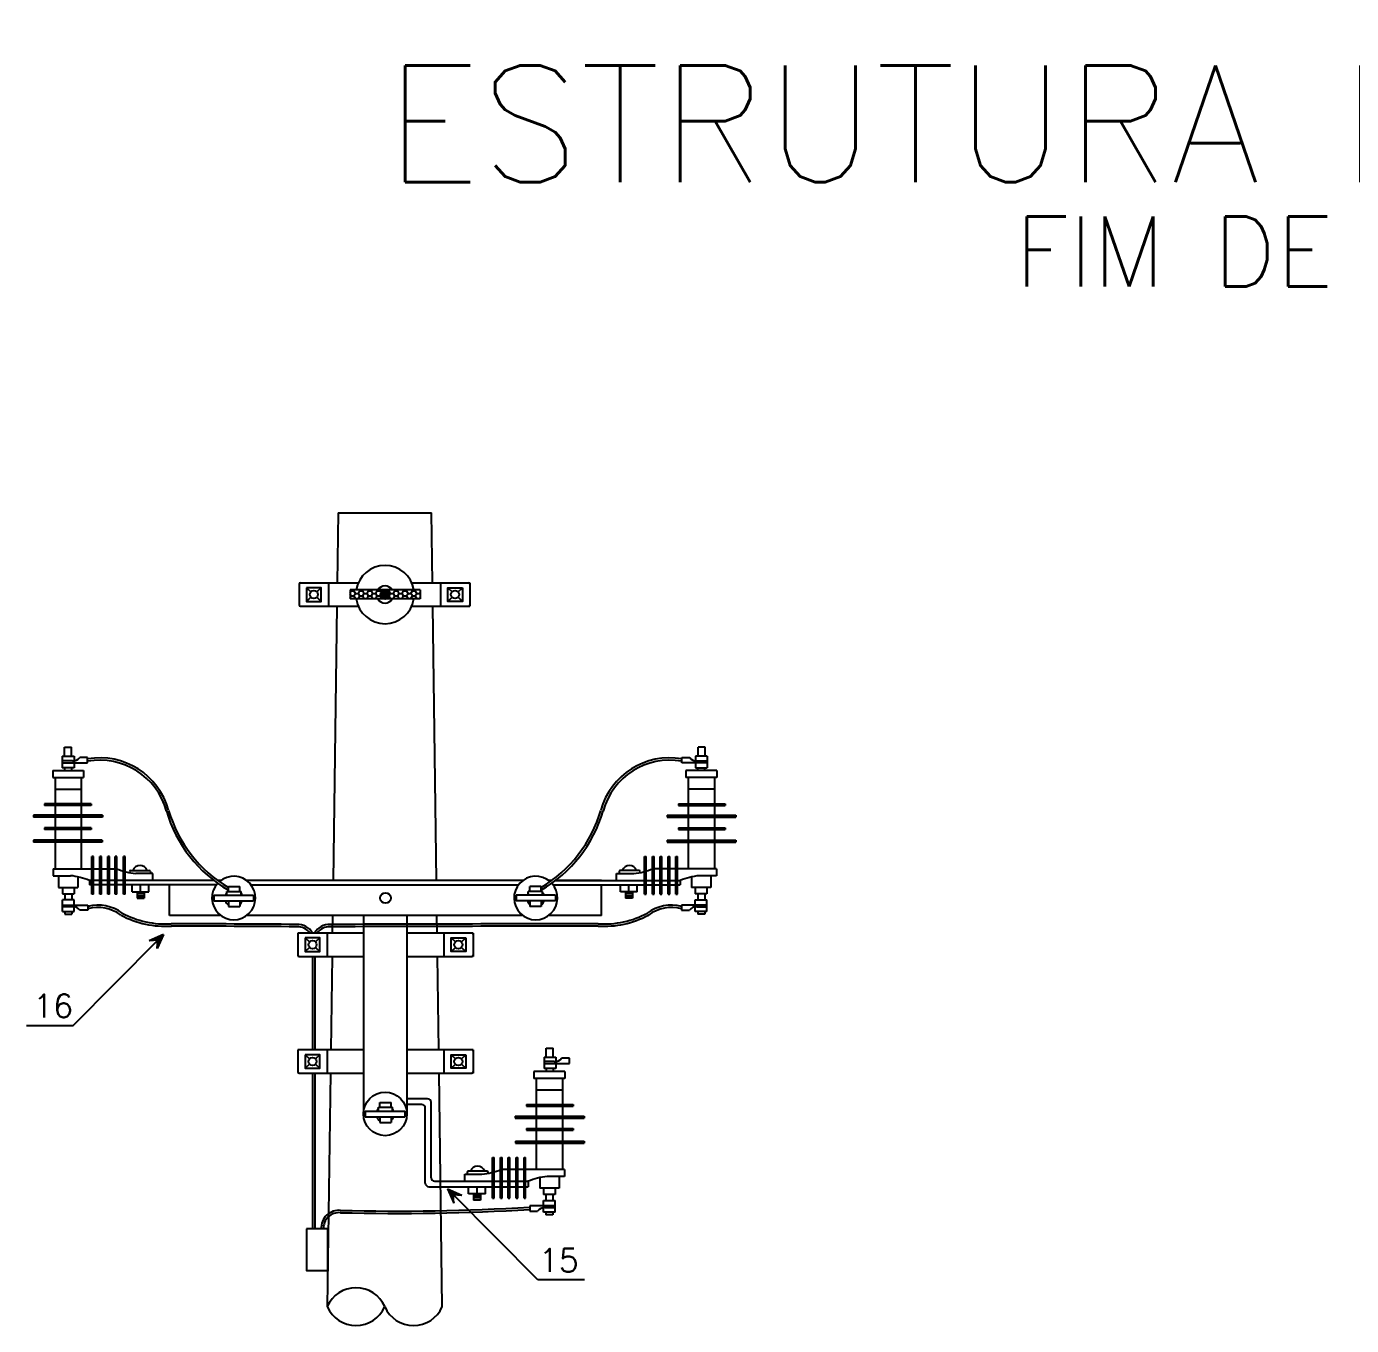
# Model space of a CAD drawing. Extents: x 9.58 to 15.68, y -1.51 to 4.23.
# Drawn here: x 9.58 to 12.417, y 1.447 to 4.229 of the extents above; entities that cross this region are included whole.
import ezdxf
from ezdxf.enums import TextEntityAlignment as Align

# ---------------------------------------------------------------- set-up
doc = ezdxf.new("R2010")
doc.units = 0
doc.header["$MEASUREMENT"] = 0
doc.layers.get('0').update_dxf_attribs({"linetype": 'CONTINUOUS'})
doc.layers.add('DETALHES', color=4, linetype='CONTINUOUS')
doc.styles.add('ROMANS', font='ROMANS.SHX')

# ---------------------------------------------------------------- blocks, each defined once
blk = doc.blocks.new('*X6')
at = {"color": 0}
for p, q in [((4.899, 6.137), (4.939, 6.177)), ((4.903, 6.122), (4.954, 6.173)), ((4.909, 6.112), (4.964, 6.166)), ((4.919, 6.104), (4.972, 6.157)), ((4.933, 6.099), (4.977, 6.143)), ((4.953, 6.102), (4.974, 6.123))]:
    blk.add_line(p, q, dxfattribs=at)
blk = doc.blocks.new('*X1')
at = {"color": 0}
for p, q in [((13.556, 6.108), (13.556, 6.168)), ((13.575, 6.108), (13.575, 6.168)), ((13.594, 6.108), (13.594, 6.168))]:
    blk.add_line(p, q, dxfattribs=at)
blk = doc.blocks.new('*X13')
at = {"color": 0}
for p, q in [((10.273, 3.0167), (10.275, 3.0203)), ((10.275, 3.0094), (10.273, 3.013)), ((10.273, 3.0059), (10.275, 3.0094)), ((10.275, 3.0203), (10.2739, 3.0221)), ((10.275, 3.0203), (10.2812, 3.0203)), ((10.275, 3.0094), (10.2812, 3.0094)), ((10.2812, 3.0203), (10.2823, 3.0221)), ((10.2844, 3.0149), (10.2812, 3.0203)), ((10.2812, 3.0094), (10.2844, 3.0149)), ((10.2844, 3.004), (10.2812, 3.0094)), ((10.2844, 3.0149), (10.2906, 3.0149)), ((10.2906, 3.0149), (10.2937, 3.0203)), ((10.2937, 3.0094), (10.2906, 3.0149)), ((10.2906, 3.004), (10.2937, 3.0094)), ((10.2937, 3.0203), (10.2927, 3.0221)), ((10.2937, 3.0203), (10.3, 3.0203)), ((10.2937, 3.0094), (10.3, 3.0094)), ((10.3, 3.0203), (10.3011, 3.0221)), ((10.3031, 3.0149), (10.3, 3.0203)), ((10.3, 3.0094), (10.3031, 3.0149)), ((10.3031, 3.004), (10.3, 3.0094)), ((10.3031, 3.0149), (10.3094, 3.0149)), ((10.3094, 3.0149), (10.3125, 3.0203)), ((10.3125, 3.0094), (10.3094, 3.0149)), ((10.3094, 3.004), (10.3125, 3.0094)), ((10.3125, 3.0203), (10.3114, 3.0221)), ((10.3125, 3.0203), (10.3187, 3.0203)), ((10.3125, 3.0094), (10.3187, 3.0094)), ((10.3187, 3.0203), (10.3198, 3.0221)), ((10.3219, 3.0149), (10.3187, 3.0203)), ((10.3187, 3.0094), (10.3219, 3.0149)), ((10.3219, 3.004), (10.3187, 3.0094)), ((10.3219, 3.0149), (10.3281, 3.0149)), ((10.3281, 3.0149), (10.3312, 3.0203)), ((10.3312, 3.0094), (10.3281, 3.0149)), ((10.3281, 3.004), (10.3312, 3.0094)), ((10.3312, 3.0203), (10.3302, 3.0221)), ((10.3312, 3.0203), (10.3375, 3.0203)), ((10.3312, 3.0094), (10.3375, 3.0094)), ((10.3375, 3.0203), (10.3386, 3.0221)), ((10.3393, 3.0172), (10.3375, 3.0203)), ((10.3375, 3.0094), (10.3382, 3.0107)), ((10.3406, 3.004), (10.3375, 3.0094)), ((10.3535, 3.0203), (10.3562, 3.0203)), ((10.3562, 3.0203), (10.3573, 3.0221)), ((10.3594, 3.0149), (10.3562, 3.0203)), ((10.3594, 3.004), (10.3567, 3.0087)), ((10.3574, 3.0115), (10.3594, 3.0149)), ((10.3594, 3.0149), (10.3656, 3.0149)), ((10.3656, 3.0149), (10.3687, 3.0203)), ((10.3687, 3.0094), (10.3656, 3.0149)), ((10.3656, 3.004), (10.3687, 3.0094)), ((10.3687, 3.0203), (10.3677, 3.0221)), ((10.3687, 3.0203), (10.375, 3.0203)), ((10.3687, 3.0094), (10.375, 3.0094)), ((10.375, 3.0203), (10.3761, 3.0221)), ((10.3781, 3.0149), (10.375, 3.0203)), ((10.375, 3.0094), (10.3781, 3.0149)), ((10.3781, 3.004), (10.375, 3.0094)), ((10.3781, 3.0149), (10.3844, 3.0149)), ((10.3844, 3.0149), (10.3875, 3.0203)), ((10.3875, 3.0094), (10.3844, 3.0149)), ((10.3844, 3.004), (10.3875, 3.0094)), ((10.3875, 3.0203), (10.3864, 3.0221)), ((10.3875, 3.0203), (10.3937, 3.0203)), ((10.3875, 3.0094), (10.3937, 3.0094)), ((10.3937, 3.0203), (10.3948, 3.0221)), ((10.3969, 3.0149), (10.3937, 3.0203)), ((10.3937, 3.0094), (10.3969, 3.0149)), ((10.3969, 3.004), (10.3937, 3.0094)), ((10.3969, 3.0149), (10.4031, 3.0149)), ((10.4031, 3.0149), (10.4062, 3.0203)), ((10.4062, 3.0094), (10.4031, 3.0149)), ((10.4031, 3.004), (10.4062, 3.0094)), ((10.4062, 3.0203), (10.4052, 3.0221)), ((10.4062, 3.0203), (10.4125, 3.0203)), ((10.4062, 3.0094), (10.4125, 3.0094)), ((10.4125, 3.0203), (10.4136, 3.0221)), ((10.4156, 3.0149), (10.4125, 3.0203)), ((10.4125, 3.0094), (10.4156, 3.0149)), ((10.4156, 3.004), (10.4125, 3.0094)), ((10.4156, 3.0149), (10.4219, 3.0149)), ((10.4219, 3.0149), (10.4233, 3.0173)), ((10.4233, 3.0124), (10.4219, 3.0149)), ((10.2837, 3.0028), (10.2844, 3.004)), ((10.2844, 3.004), (10.2906, 3.004)), ((10.2913, 3.0028), (10.2906, 3.004)), ((10.3024, 3.0028), (10.3031, 3.004)), ((10.3031, 3.004), (10.3094, 3.004)), ((10.3101, 3.0028), (10.3094, 3.004)), ((10.3212, 3.0028), (10.3219, 3.004)), ((10.3219, 3.004), (10.3281, 3.004)), ((10.3288, 3.0028), (10.3281, 3.004)), ((10.3399, 3.0028), (10.3406, 3.004)), ((10.3406, 3.004), (10.3429, 3.004)), ((10.3587, 3.0028), (10.3594, 3.004)), ((10.3594, 3.004), (10.3656, 3.004)), ((10.3663, 3.0028), (10.3656, 3.004)), ((10.3774, 3.0028), (10.3781, 3.004)), ((10.3781, 3.004), (10.3844, 3.004)), ((10.3851, 3.0028), (10.3844, 3.004)), ((10.3962, 3.0028), (10.3969, 3.004)), ((10.3969, 3.004), (10.4031, 3.004)), ((10.4038, 3.0028), (10.4031, 3.004)), ((10.4149, 3.0028), (10.4156, 3.004)), ((10.4156, 3.004), (10.4219, 3.004)), ((10.4219, 3.004), (10.4233, 3.0065)), ((10.4226, 3.0028), (10.4219, 3.004))]:
    blk.add_line(p, q, dxfattribs=at)

msp = doc.modelspace()

# ---------------------------------------------------------------- linework, layer by layer
at = {"layer": 'DETALHES', "color": 2}
for p, q in [((10.24707, 3.18743), (10.24502, 3.03743)), ((10.24707, 3.18743), (10.44707, 3.18743)), ((10.44912, 3.03743), (10.44707, 3.18743)), ((10.17953, 3.02693), (10.18887, 3.01828)), ((10.21102, 3.02693), (10.20176, 3.01832)), ((10.48199, 3.02693), (10.49125, 3.01832)), ((10.50409, 3.01832), (10.51335, 3.02693)), ((10.189, 3.00646), (10.17966, 2.99777)), ((10.20166, 3.00644), (10.21102, 2.99777)), ((10.24434, 2.98743), (10.23633, 2.39993)), ((10.45781, 2.39993), (10.4498, 2.98743)), ((10.48199, 2.99777), (10.49134, 3.00646)), ((10.50401, 3.00646), (10.51335, 2.99777)), ((9.71828, 2.56434), (9.61828, 2.56434)), ((9.61828, 2.56434), (9.61828, 2.5608)), ((9.71828, 2.5608), (9.61828, 2.5608)), ((9.71828, 2.56434), (9.71828, 2.5608)), ((10.97586, 2.56434), (11.07586, 2.56434)), ((10.97586, 2.56434), (10.97586, 2.5608)), ((10.97586, 2.5608), (11.07586, 2.5608)), ((11.07586, 2.56434), (11.07586, 2.5608)), ((9.74254, 2.53958), (9.59512, 2.53958)), ((9.59512, 2.53958), (9.59512, 2.53534)), ((9.74254, 2.53534), (9.59512, 2.53534)), ((9.74254, 2.53958), (9.74254, 2.53534)), ((10.9516, 2.53958), (11.09902, 2.53958)), ((10.9516, 2.53958), (10.9516, 2.53534)), ((10.9516, 2.53534), (11.09902, 2.53534)), ((11.09902, 2.53958), (11.09902, 2.53534)), ((9.71828, 2.51278), (9.61828, 2.51278)), ((9.61828, 2.51278), (9.61828, 2.50909)), ((9.71828, 2.50909), (9.61828, 2.50909)), ((9.71828, 2.51278), (9.71828, 2.50909)), ((10.97586, 2.51278), (11.07586, 2.51278)), ((10.97586, 2.51278), (10.97586, 2.50909)), ((10.97586, 2.50909), (11.07586, 2.50909)), ((11.07586, 2.51278), (11.07586, 2.50909)), ((9.74199, 2.48606), (9.59512, 2.48606)), ((9.59512, 2.48606), (9.59512, 2.48182)), ((9.74199, 2.48182), (9.59512, 2.48182)), ((9.74199, 2.48606), (9.74199, 2.48182)), ((10.95215, 2.48606), (11.09902, 2.48606)), ((10.95215, 2.48606), (10.95215, 2.48182)), ((10.95215, 2.48182), (11.09902, 2.48182)), ((11.09902, 2.48606), (11.09902, 2.48182)), ((9.72008, 2.37052), (9.72008, 2.451)), ((9.72362, 2.451), (9.72008, 2.451)), ((9.72362, 2.37052), (9.72362, 2.451)), ((9.73671, 2.37052), (9.73671, 2.451)), ((9.74025, 2.451), (9.73671, 2.451)), ((9.74025, 2.37052), (9.74025, 2.451)), ((9.75728, 2.451), (9.75374, 2.451)), ((9.75374, 2.37052), (9.75374, 2.451)), ((9.75728, 2.37052), (9.75728, 2.451)), ((9.77007, 2.37052), (9.77007, 2.451)), ((9.77361, 2.451), (9.77007, 2.451)), ((9.77361, 2.37052), (9.77361, 2.451)), ((9.78743, 2.37052), (9.78743, 2.451)), ((9.79097, 2.451), (9.78743, 2.451)), ((9.79097, 2.37052), (9.79097, 2.451)), ((10.90317, 2.37052), (10.90317, 2.451)), ((10.90317, 2.451), (10.90671, 2.451)), ((10.90671, 2.37052), (10.90671, 2.451)), ((10.92053, 2.37052), (10.92053, 2.451)), ((10.92053, 2.451), (10.92407, 2.451)), ((10.92407, 2.37052), (10.92407, 2.451)), ((10.93686, 2.37052), (10.93686, 2.451)), ((10.93686, 2.451), (10.9404, 2.451)), ((10.9404, 2.37052), (10.9404, 2.451)), ((10.95389, 2.451), (10.95743, 2.451)), ((10.95389, 2.37052), (10.95389, 2.451)), ((10.95743, 2.37052), (10.95743, 2.451)), ((10.97052, 2.451), (10.97406, 2.451)), ((10.97052, 2.37052), (10.97052, 2.451)), ((10.97406, 2.37052), (10.97406, 2.451)), ((9.8062, 2.37558), (9.8062, 2.39058)), ((9.82419, 2.37558), (9.82419, 2.39058)), ((9.84218, 2.37558), (9.84218, 2.39058)), ((10.01232, 2.37671), (10.01232, 2.38724)), ((10.01232, 2.38724), (10.03658, 2.38724)), ((10.03658, 2.37671), (10.03658, 2.38724)), ((10.68182, 2.38724), (10.65756, 2.38724)), ((10.65756, 2.37671), (10.65756, 2.38724)), ((10.68182, 2.37671), (10.68182, 2.38724)), ((10.85196, 2.37558), (10.85196, 2.39058)), ((10.86995, 2.37558), (10.86995, 2.39058)), ((10.88794, 2.37558), (10.88794, 2.39058)), ((9.72362, 2.37052), (9.72008, 2.37052)), ((9.74025, 2.37052), (9.73671, 2.37052)), ((9.75728, 2.37052), (9.75374, 2.37052)), ((9.77361, 2.37052), (9.77007, 2.37052)), ((9.79097, 2.37052), (9.78743, 2.37052)), ((9.8062, 2.37558), (9.84218, 2.37558)), ((9.81669, 2.37558), (9.81669, 2.362)), ((9.81669, 2.362), (9.83169, 2.362)), ((9.83169, 2.37558), (9.83169, 2.362)), ((9.98122, 2.36868), (10.06592, 2.36868)), ((9.98122, 2.36868), (9.98122, 2.35618)), ((9.98122, 2.35618), (10.06592, 2.35618)), ((10.00923, 2.36868), (10.00923, 2.37671)), ((10.00923, 2.37671), (10.03967, 2.37671)), ((10.03967, 2.36868), (10.03967, 2.37671)), ((10.06592, 2.36868), (10.06592, 2.35618)), ((10.71292, 2.36868), (10.62822, 2.36868)), ((10.62822, 2.36868), (10.62822, 2.35618)), ((10.71292, 2.35618), (10.62822, 2.35618)), ((10.68491, 2.37671), (10.65447, 2.37671)), ((10.65447, 2.36868), (10.65447, 2.37671)), ((10.68491, 2.36868), (10.68491, 2.37671)), ((10.71292, 2.36868), (10.71292, 2.35618)), ((10.88794, 2.37558), (10.85196, 2.37558)), ((10.86245, 2.37558), (10.86245, 2.362)), ((10.87745, 2.362), (10.86245, 2.362)), ((10.87745, 2.37558), (10.87745, 2.362)), ((10.90317, 2.37052), (10.90671, 2.37052)), ((10.92053, 2.37052), (10.92407, 2.37052)), ((10.93686, 2.37052), (10.9404, 2.37052)), ((10.95389, 2.37052), (10.95743, 2.37052)), ((10.97052, 2.37052), (10.97406, 2.37052)), ((10.01232, 2.35493), (10.01232, 2.3444)), ((10.01232, 2.3444), (10.03658, 2.3444)), ((10.03658, 2.35493), (10.03658, 2.3444)), ((10.65756, 2.35493), (10.65756, 2.3444)), ((10.68182, 2.3444), (10.65756, 2.3444)), ((10.68182, 2.35493), (10.68182, 2.3444)), ((10.23531, 2.32493), (10.2348, 2.28743)), ((10.45934, 2.28743), (10.45883, 2.32493)), ((9.6797, 2.0894), (9.86124, 2.27221)), ((9.87306, 2.28412), (9.84223, 2.27094)), ((9.86124, 2.27221), (9.84223, 2.27094)), ((9.87306, 2.28412), (9.85971, 2.25398)), ((9.85971, 2.25398), (9.86124, 2.27221)), ((10.17667, 2.27693), (10.18602, 2.26828)), ((10.20816, 2.27693), (10.1989, 2.26832)), ((10.48912, 2.27693), (10.49838, 2.26832)), ((10.51122, 2.26832), (10.52049, 2.27693)), ((10.18615, 2.25646), (10.1768, 2.24777)), ((10.1988, 2.25644), (10.20816, 2.24777)), ((10.48912, 2.24777), (10.49847, 2.25646)), ((10.51114, 2.25646), (10.52049, 2.24777)), ((10.23412, 2.23743), (10.23139, 2.03743)), ((10.46275, 2.03743), (10.46002, 2.23743)), ((9.57987, 2.0894), (9.6797, 2.0894)), ((10.17667, 2.02693), (10.18602, 2.01828)), ((10.20816, 2.02693), (10.1989, 2.01832)), ((10.48912, 2.02693), (10.49838, 2.01832)), ((10.51122, 2.01832), (10.52049, 2.02693)), ((10.18615, 2.00646), (10.1768, 1.99777)), ((10.1988, 2.00644), (10.20816, 1.99777)), ((10.23071, 1.98743), (10.22389, 1.48743)), ((10.47025, 1.48743), (10.46343, 1.98743)), ((10.48912, 1.99777), (10.49847, 2.00646)), ((10.51114, 2.00646), (10.52049, 1.99777)), ((10.3055, 1.90621), (10.3902, 1.90621)), ((10.3055, 1.90621), (10.3055, 1.89371)), ((10.33351, 1.91424), (10.36395, 1.91424)), ((10.33351, 1.90621), (10.33351, 1.91424)), ((10.3366, 1.92477), (10.36086, 1.92477)), ((10.3366, 1.91424), (10.3366, 1.92477)), ((10.36086, 1.91424), (10.36086, 1.92477)), ((10.36395, 1.90621), (10.36395, 1.91424)), ((10.3902, 1.90621), (10.3902, 1.89371)), ((10.65064, 1.92025), (10.75064, 1.92025)), ((10.65064, 1.92025), (10.65064, 1.91671)), ((10.65064, 1.91671), (10.75064, 1.91671)), ((10.75064, 1.92025), (10.75064, 1.91671)), ((10.3055, 1.89371), (10.3902, 1.89371)), ((10.3366, 1.89246), (10.3366, 1.88193)), ((10.3366, 1.88193), (10.36086, 1.88193)), ((10.36086, 1.89246), (10.36086, 1.88193)), ((10.62638, 1.89549), (10.7738, 1.89549)), ((10.62638, 1.89549), (10.62638, 1.89125)), ((10.62638, 1.89125), (10.7738, 1.89125)), ((10.7738, 1.89549), (10.7738, 1.89125)), ((10.65064, 1.86869), (10.75064, 1.86869)), ((10.65064, 1.86869), (10.65064, 1.865)), ((10.65064, 1.865), (10.75064, 1.865)), ((10.75064, 1.86869), (10.75064, 1.865)), ((10.62693, 1.84196), (10.7738, 1.84196)), ((10.62693, 1.84196), (10.62693, 1.83772)), ((10.62693, 1.83772), (10.7738, 1.83772)), ((10.7738, 1.84196), (10.7738, 1.83772)), ((10.57795, 1.80691), (10.58149, 1.80691)), ((10.57795, 1.71979), (10.57795, 1.80691)), ((10.58149, 1.71979), (10.58149, 1.80691)), ((10.59531, 1.80691), (10.59885, 1.80691)), ((10.59531, 1.71979), (10.59531, 1.80691)), ((10.59885, 1.71979), (10.59885, 1.80691)), ((10.61164, 1.80691), (10.61518, 1.80691)), ((10.61164, 1.71979), (10.61164, 1.80691)), ((10.61518, 1.71979), (10.61518, 1.80691)), ((10.62867, 1.71979), (10.62867, 1.80691)), ((10.62867, 1.80691), (10.63221, 1.80691)), ((10.63221, 1.71979), (10.63221, 1.80691)), ((10.64531, 1.71979), (10.64531, 1.80691)), ((10.64531, 1.80691), (10.64885, 1.80691)), ((10.64885, 1.71979), (10.64885, 1.80691)), ((10.48163, 1.73934), (10.51246, 1.72616)), ((10.48163, 1.73934), (10.49498, 1.7092)), ((10.52674, 1.7292), (10.52674, 1.7442)), ((10.54473, 1.7292), (10.54473, 1.7442)), ((10.56272, 1.7292), (10.56272, 1.7442)), ((10.67499, 1.54462), (10.49346, 1.72743)), ((10.49346, 1.72743), (10.51246, 1.72616)), ((10.49498, 1.7092), (10.49346, 1.72743)), ((10.56272, 1.7292), (10.52674, 1.7292)), ((10.53723, 1.7292), (10.53723, 1.71562)), ((10.55223, 1.71562), (10.53723, 1.71562)), ((10.55223, 1.7292), (10.55223, 1.71562)), ((10.57795, 1.71979), (10.58149, 1.71979)), ((10.59531, 1.71979), (10.59885, 1.71979)), ((10.61164, 1.71979), (10.61518, 1.71979)), ((10.62867, 1.71979), (10.63221, 1.71979)), ((10.64531, 1.71979), (10.64885, 1.71979)), ((10.77467, 1.54462), (10.67499, 1.54462))]:
    msp.add_line(p, q, dxfattribs=at)
at = {"layer": 'DETALHES', "color": 3}
for p, q in [((10.16633, 3.03743), (10.29052, 3.03743)), ((10.22633, 3.03743), (10.22633, 2.98743)), ((10.40499, 3.03743), (10.52918, 3.03743)), ((10.46668, 3.03743), (10.46668, 2.98743)), ((10.52918, 3.03743), (10.52918, 2.98743)), ((10.16383, 3.03493), (10.16383, 2.98993)), ((10.42329, 3.02214), (10.27296, 3.02214)), ((10.27296, 3.02214), (10.27296, 3.00282)), ((10.42329, 3.02214), (10.42329, 3.00282)), ((10.16633, 2.98743), (10.29052, 2.98743)), ((10.42329, 3.00282), (10.27296, 3.00282)), ((10.40499, 2.98743), (10.52918, 2.98743)), ((9.66106, 2.666), (9.66106, 2.68522)), ((9.66106, 2.68522), (9.67606, 2.68522)), ((9.67606, 2.666), (9.67606, 2.68522)), ((11.01808, 2.666), (11.01808, 2.68522)), ((11.03308, 2.68522), (11.01808, 2.68522)), ((11.03308, 2.666), (11.03308, 2.68522)), ((9.65645, 2.666), (9.68161, 2.666)), ((9.65645, 2.666), (9.65645, 2.64115)), ((9.67826, 2.65618), (9.65645, 2.65618)), ((9.65645, 2.6522), (9.68161, 2.6522)), ((9.68161, 2.64115), (9.65645, 2.64115)), ((9.66165, 2.63522), (9.66165, 2.64115)), ((9.67665, 2.63522), (9.67665, 2.64115)), ((9.68161, 2.666), (9.68161, 2.65618)), ((9.68161, 2.6522), (9.68161, 2.64115)), ((9.68161, 2.6522), (9.71084, 2.6522)), ((9.71084, 2.66345), (9.69378, 2.66345)), ((10.9833, 2.66345), (11.00036, 2.66345)), ((11.01253, 2.6522), (10.9833, 2.6522)), ((11.01253, 2.666), (11.01253, 2.65618)), ((11.03769, 2.666), (11.01253, 2.666)), ((11.01253, 2.6522), (11.01253, 2.64115)), ((11.03769, 2.6522), (11.01253, 2.6522)), ((11.01253, 2.64115), (11.03769, 2.64115)), ((11.01588, 2.65618), (11.03769, 2.65618)), ((11.01749, 2.63522), (11.01749, 2.64115)), ((11.03249, 2.63522), (11.03249, 2.64115)), ((11.03769, 2.666), (11.03769, 2.64115)), ((9.63603, 2.63522), (9.70228, 2.63522)), ((9.63603, 2.63522), (9.63603, 2.62022)), ((9.63603, 2.62022), (9.70228, 2.62022)), ((9.64103, 2.62022), (9.64103, 2.56434)), ((9.69728, 2.62022), (9.69728, 2.56434)), ((9.70228, 2.63522), (9.70228, 2.62022)), ((11.05811, 2.63522), (10.99186, 2.63522)), ((10.99186, 2.63522), (10.99186, 2.62022)), ((11.05811, 2.62022), (10.99186, 2.62022)), ((10.99686, 2.62022), (10.99686, 2.56434)), ((11.05311, 2.62022), (11.05311, 2.56434)), ((11.05811, 2.63522), (11.05811, 2.62022)), ((9.64103, 2.59522), (9.69728, 2.59522)), ((11.05311, 2.59522), (10.99686, 2.59522)), ((9.64103, 2.5608), (9.64103, 2.53958)), ((9.69728, 2.5608), (9.69728, 2.53958)), ((10.99686, 2.5608), (10.99686, 2.53958)), ((11.05311, 2.5608), (11.05311, 2.53958)), ((9.64103, 2.53534), (9.64103, 2.51278)), ((9.69728, 2.53534), (9.69728, 2.51278)), ((10.99686, 2.53534), (10.99686, 2.51278)), ((11.05311, 2.53534), (11.05311, 2.51278)), ((9.64103, 2.50909), (9.64103, 2.48606)), ((9.69728, 2.50909), (9.69728, 2.48606)), ((10.99686, 2.50909), (10.99686, 2.48606)), ((11.05311, 2.50909), (11.05311, 2.48606)), ((9.64103, 2.48182), (9.64103, 2.42522)), ((9.69728, 2.48182), (9.69728, 2.42522)), ((10.99686, 2.48182), (10.99686, 2.42522)), ((11.05311, 2.48182), (11.05311, 2.42522)), ((9.63681, 2.42522), (9.72008, 2.42522)), ((9.63681, 2.42522), (9.63681, 2.41022)), ((9.70478, 2.42522), (9.70489, 2.42522)), ((9.72362, 2.42522), (9.73671, 2.42522)), ((9.74025, 2.42522), (9.75374, 2.42522)), ((9.75728, 2.42522), (9.77007, 2.42522)), ((9.80038, 2.41884), (9.80038, 2.4169)), ((9.80288, 2.42146), (9.84258, 2.42146)), ((9.85065, 2.41493), (9.81368, 2.41493)), ((9.84508, 2.41896), (9.84508, 2.41549)), ((9.85065, 2.39993), (9.85065, 2.41493)), ((10.84349, 2.41493), (10.88046, 2.41493)), ((10.84349, 2.39993), (10.84349, 2.41493)), ((10.84906, 2.41896), (10.84906, 2.41549)), ((10.89126, 2.42146), (10.85156, 2.42146)), ((10.89376, 2.41884), (10.89376, 2.4169)), ((10.93686, 2.42522), (10.92407, 2.42522)), ((10.95389, 2.42522), (10.9404, 2.42522)), ((10.97052, 2.42522), (10.95743, 2.42522)), ((11.05733, 2.42522), (10.97406, 2.42522)), ((10.98936, 2.42522), (10.98925, 2.42522)), ((11.05733, 2.42522), (11.05733, 2.41022)), ((9.63681, 2.41022), (9.67378, 2.41022)), ((9.64853, 2.41022), (9.64853, 2.38522)), ((9.64853, 2.38522), (9.68978, 2.38522)), ((9.65704, 2.38522), (9.65704, 2.3715)), ((9.68221, 2.38522), (9.68221, 2.3715)), ((9.68978, 2.4077), (9.68978, 2.38522)), ((9.71458, 2.39993), (9.71458, 2.39058)), ((9.72008, 2.39993), (9.71458, 2.39993)), ((9.72008, 2.39058), (9.71458, 2.39058)), ((9.73671, 2.39993), (9.72362, 2.39993)), ((9.73671, 2.39058), (9.72362, 2.39058)), ((9.75374, 2.39993), (9.74025, 2.39993)), ((9.75374, 2.39058), (9.74025, 2.39058)), ((9.77007, 2.39993), (9.75728, 2.39993)), ((9.77007, 2.39058), (9.75728, 2.39058)), ((9.78743, 2.39993), (9.77361, 2.39993)), ((9.78743, 2.39058), (9.77361, 2.39058)), ((9.85065, 2.39993), (9.79097, 2.39993)), ((9.98656, 2.39058), (9.79097, 2.39058)), ((9.98122, 2.39993), (9.85065, 2.39993)), ((9.88614, 2.32493), (9.88614, 2.39058)), ((9.99605, 2.39993), (9.98955, 2.39993)), ((10.64291, 2.39993), (10.05123, 2.39993)), ((10.06073, 2.39058), (10.63341, 2.39058)), ((10.69809, 2.39993), (10.70459, 2.39993)), ((10.70459, 2.39993), (10.69809, 2.39993)), ((10.70758, 2.39058), (10.90317, 2.39058)), ((10.81114, 2.39993), (10.71292, 2.39993)), ((10.71292, 2.39993), (10.84349, 2.39993)), ((10.81114, 2.32493), (10.81114, 2.39058)), ((10.84349, 2.39993), (10.90317, 2.39993)), ((10.90671, 2.39993), (10.92053, 2.39993)), ((10.90671, 2.39058), (10.92053, 2.39058)), ((10.92407, 2.39993), (10.93686, 2.39993)), ((10.92407, 2.39058), (10.93686, 2.39058)), ((10.9404, 2.39993), (10.95389, 2.39993)), ((10.9404, 2.39058), (10.95389, 2.39058)), ((10.95743, 2.39993), (10.97052, 2.39993)), ((10.95743, 2.39058), (10.97052, 2.39058)), ((10.97406, 2.39993), (10.97956, 2.39993)), ((10.97406, 2.39058), (10.97956, 2.39058)), ((10.97956, 2.39993), (10.97956, 2.39058)), ((11.00436, 2.4077), (11.00436, 2.38522)), ((11.04561, 2.38522), (11.00436, 2.38522)), ((11.01193, 2.38522), (11.01193, 2.3715)), ((11.05733, 2.41022), (11.02036, 2.41022)), ((11.0371, 2.38522), (11.0371, 2.3715)), ((11.04561, 2.41022), (11.04561, 2.38522)), ((9.65704, 2.3715), (9.68221, 2.3715)), ((9.68221, 2.35841), (9.65704, 2.35841)), ((9.65704, 2.33356), (9.65704, 2.35841)), ((9.66165, 2.3715), (9.66165, 2.35841)), ((9.67665, 2.3715), (9.67665, 2.35841)), ((9.68221, 2.34735), (9.68221, 2.35841)), ((11.0371, 2.3715), (11.01193, 2.3715)), ((11.01193, 2.34735), (11.01193, 2.35841)), ((11.01193, 2.35841), (11.0371, 2.35841)), ((11.01749, 2.3715), (11.01749, 2.35841)), ((11.03249, 2.3715), (11.03249, 2.35841)), ((11.0371, 2.33356), (11.0371, 2.35841)), ((9.65704, 2.34735), (9.68221, 2.34735)), ((9.67885, 2.34338), (9.65704, 2.34338)), ((9.65704, 2.33356), (9.68221, 2.33356)), ((9.66165, 2.33356), (9.66165, 2.32772)), ((9.66165, 2.32772), (9.67665, 2.32772)), ((9.67665, 2.33356), (9.67665, 2.32772)), ((9.68221, 2.34735), (9.71143, 2.34735)), ((9.68221, 2.33356), (9.68221, 2.34338)), ((9.71143, 2.3361), (9.69437, 2.3361)), ((11.01193, 2.34735), (10.98271, 2.34735)), ((10.98271, 2.3361), (10.99977, 2.3361)), ((11.0371, 2.34735), (11.01193, 2.34735)), ((11.01193, 2.33356), (11.01193, 2.34338)), ((11.0371, 2.33356), (11.01193, 2.33356)), ((11.01529, 2.34338), (11.0371, 2.34338)), ((11.01749, 2.33356), (11.01749, 2.32772)), ((11.03249, 2.32772), (11.01749, 2.32772)), ((11.03249, 2.33356), (11.03249, 2.32772)), ((9.99605, 2.32493), (9.88614, 2.32493)), ((10.64291, 2.32493), (10.05123, 2.32493)), ((10.30137, 2.32493), (10.30137, 1.89993)), ((10.39448, 2.32494), (10.39448, 1.89994)), ((10.81114, 2.32493), (10.69809, 2.32493)), ((10.16098, 2.28743), (10.16098, 2.23993)), ((10.30137, 2.28743), (10.16098, 2.28743)), ((10.22348, 2.28743), (10.22348, 2.23743)), ((10.53631, 2.28743), (10.39448, 2.28743)), ((10.47381, 2.28743), (10.47381, 2.23743)), ((10.53631, 2.28743), (10.53631, 2.23743)), ((10.16348, 2.23743), (10.30137, 2.23743)), ((10.39448, 2.23743), (10.53381, 2.23743)), ((10.16098, 2.03743), (10.16098, 1.98993)), ((10.30137, 2.03743), (10.16098, 2.03743)), ((10.22348, 2.03743), (10.22348, 1.98743)), ((10.53631, 2.03743), (10.39448, 2.03743)), ((10.47381, 2.03743), (10.47381, 1.98743)), ((10.53631, 2.03743), (10.53631, 1.98743)), ((10.16348, 1.98743), (10.30137, 1.98743)), ((10.39448, 1.98743), (10.53381, 1.98743)), ((10.66664, 1.99113), (10.66664, 1.97613)), ((10.73289, 1.99113), (10.73289, 1.97613)), ((10.67164, 1.97613), (10.67164, 1.92025)), ((10.72789, 1.97613), (10.72789, 1.92025)), ((10.43898, 1.93249), (10.39448, 1.93249)), ((10.42648, 1.91999), (10.39448, 1.91999)), ((10.43398, 1.7517), (10.43398, 1.91249)), ((10.44648, 1.76334), (10.44648, 1.92499)), ((10.67164, 1.91671), (10.67164, 1.89549)), ((10.72789, 1.91671), (10.72789, 1.89549)), ((10.67164, 1.89125), (10.67164, 1.86869)), ((10.72789, 1.89125), (10.72789, 1.86869)), ((10.67164, 1.865), (10.67164, 1.84196)), ((10.72789, 1.865), (10.72789, 1.84196)), ((10.67164, 1.83772), (10.67164, 1.78113)), ((10.72789, 1.83772), (10.72789, 1.78113)), ((10.51828, 1.75584), (10.51828, 1.77084)), ((10.52384, 1.77487), (10.52384, 1.7714)), ((10.56604, 1.77737), (10.52634, 1.77737)), ((10.56855, 1.77475), (10.56855, 1.77281)), ((10.61164, 1.78113), (10.59885, 1.78113)), ((10.62867, 1.78113), (10.61518, 1.78113)), ((10.64531, 1.78113), (10.63221, 1.78113)), ((10.66414, 1.78113), (10.66403, 1.78113)), ((10.67914, 1.76361), (10.67914, 1.74113)), ((10.72039, 1.76613), (10.72039, 1.74113)), ((10.73211, 1.78113), (10.73211, 1.76613)), ((10.44148, 1.7442), (10.57795, 1.7442)), ((10.45398, 1.75584), (10.51828, 1.75584)), ((10.58149, 1.7442), (10.59531, 1.7442)), ((10.59885, 1.7442), (10.61164, 1.7442)), ((10.61518, 1.7442), (10.62867, 1.7442)), ((10.63221, 1.7442), (10.64531, 1.7442)), ((10.64885, 1.7442), (10.65434, 1.7442)), ((10.65434, 1.75584), (10.65434, 1.7442))]:
    msp.add_line(p, q, dxfattribs=at)
at = {"layer": 'DETALHES'}
for p, q in [((9.71084, 2.6522), (9.71084, 2.66345)), ((10.9833, 2.6522), (10.9833, 2.66345)), ((9.71143, 2.34735), (9.71143, 2.3361)), ((10.98271, 2.34735), (10.98271, 2.3361)), ((10.74264, 2.00811), (10.74264, 2.01936))]:
    msp.add_line(p, q, dxfattribs=at)
at = {"layer": 'DETALHES', "color": 4}
for p, q in [((10.19206, 2.23743), (10.19206, 2.03743)), ((10.19706, 2.23743), (10.19706, 2.03743)), ((10.68825, 2.02191), (10.71341, 2.02191)), ((10.68825, 2.02191), (10.68825, 1.99706)), ((10.69286, 2.04113), (10.70786, 2.04113)), ((10.69286, 2.02191), (10.69286, 2.04113)), ((10.70786, 2.02191), (10.70786, 2.04113)), ((10.71341, 2.02191), (10.71341, 2.01209)), ((10.74264, 2.01936), (10.72558, 2.01936)), ((10.19206, 1.98743), (10.19206, 1.65357)), ((10.19706, 1.98743), (10.19706, 1.65357)), ((10.73289, 1.99113), (10.66664, 1.99113)), ((10.71006, 2.01209), (10.68825, 2.01209)), ((10.68825, 2.00811), (10.71341, 2.00811)), ((10.71341, 1.99706), (10.68825, 1.99706)), ((10.69346, 1.99113), (10.69346, 1.99706)), ((10.70846, 1.99113), (10.70846, 1.99706)), ((10.71341, 2.00811), (10.71341, 1.99706)), ((10.71341, 2.00811), (10.74264, 2.00811)), ((10.73289, 1.97613), (10.66664, 1.97613)), ((10.72789, 1.95113), (10.67164, 1.95113)), ((10.51828, 1.77084), (10.55524, 1.77084)), ((10.73211, 1.78113), (10.64885, 1.78113)), ((10.73211, 1.76613), (10.69515, 1.76613)), ((10.51828, 1.75584), (10.57795, 1.75584)), ((10.58149, 1.75584), (10.59531, 1.75584)), ((10.59885, 1.75584), (10.61164, 1.75584)), ((10.61518, 1.75584), (10.62867, 1.75584)), ((10.63221, 1.75584), (10.64531, 1.75584)), ((10.64885, 1.75584), (10.65434, 1.75584)), ((10.72039, 1.74113), (10.67914, 1.74113)), ((10.68672, 1.74113), (10.68672, 1.7274)), ((10.71188, 1.74113), (10.71188, 1.7274)), ((10.65749, 1.70326), (10.65749, 1.69201)), ((10.68672, 1.70326), (10.65749, 1.70326)), ((10.71188, 1.7274), (10.68672, 1.7274)), ((10.68672, 1.71432), (10.71188, 1.71432)), ((10.68672, 1.70326), (10.68672, 1.71432)), ((10.71188, 1.70326), (10.68672, 1.70326)), ((10.69227, 1.7274), (10.69227, 1.71432)), ((10.70727, 1.7274), (10.70727, 1.71432)), ((10.71188, 1.68946), (10.71188, 1.71432)), ((10.65749, 1.69201), (10.67455, 1.69201)), ((10.68672, 1.68946), (10.68672, 1.69928)), ((10.71188, 1.68946), (10.68672, 1.68946)), ((10.69007, 1.69928), (10.71188, 1.69928)), ((10.69227, 1.68946), (10.69227, 1.68363)), ((10.70727, 1.68363), (10.69227, 1.68363)), ((10.70727, 1.68946), (10.70727, 1.68363))]:
    msp.add_line(p, q, dxfattribs=at)
at = {"layer": 'DETALHES', "color": 2}
for points in [[(10.17966, 3.02693), (10.17966, 2.99777), (10.21102, 2.99777), (10.21102, 3.02693)], [(10.51335, 3.02693), (10.51335, 2.99777), (10.48199, 2.99777), (10.48199, 3.02693)], [(10.1768, 2.27693), (10.1768, 2.24777), (10.20816, 2.24777), (10.20816, 2.27693)], [(10.52049, 2.27693), (10.52049, 2.24777), (10.48912, 2.24777), (10.48912, 2.27693)], [(10.1768, 2.02693), (10.1768, 1.99777), (10.20816, 1.99777), (10.20816, 2.02693)], [(10.52049, 2.02693), (10.52049, 1.99777), (10.48912, 1.99777), (10.48912, 2.02693)]]:
    msp.add_lwpolyline(points, close=True, dxfattribs=at)
at = {"layer": 'DETALHES', "color": 3}
msp.add_lwpolyline([(10.17947, 1.65361), (10.17947, 1.56477), (10.22494, 1.56477), (10.22494, 1.65361)], close=True, dxfattribs=at)
at = {"layer": 'DETALHES', "color": 2}
for centre in [(10.19534, 3.01243), (10.49767, 3.01243), (10.19248, 2.26243), (10.5048, 2.26243), (10.19248, 2.01243), (10.5048, 2.01243)]:
    msp.add_circle(centre, 0.00871, dxfattribs=at)
at = {"layer": 'DETALHES', "color": 3}
for centre, radius in [((10.34775, 3.01243), 0.00972), ((10.34864, 2.36243), 0.01137), ((10.34793, 1.89996), 0.04656)]:
    msp.add_circle(centre, radius, dxfattribs=at)
for centre, radius, start, end in [((10.34775, 3.01243), 0.06246, 8.94579, 171.05421), ((10.16633, 3.03493), 0.0025, 90, 180), ((10.52668, 3.03493), 0.0025, 0, 90), ((10.52668, 3.03493), 0.0025, 0, 90), ((10.34775, 3.01243), 0.01825, 32.15706, 147.84294), ((10.16633, 2.98993), 0.0025, 180, 270), ((10.34775, 3.01243), 0.06246, 188.85749, 351.14251), ((10.34775, 3.01243), 0.01825, 211.80504, 328.19496), ((10.52668, 2.98993), 0.0025, 270, 0), ((10.52668, 2.98993), 0.0025, 270, 0), ((9.68008, 2.67248), 0.0164, 263.61906, 326.60468), ((11.01406, 2.67248), 0.0164, 213.39532, 276.38094), ((9.82796, 2.55765), 0.14343, 247.41352, 264.28572), ((9.80288, 2.41896), 0.0025, 90, 180), ((9.84258, 2.41896), 0.0025, 0, 90), ((10.85156, 2.41896), 0.0025, 90, 180), ((10.86618, 2.55765), 0.14343, 275.71428, 292.58648), ((10.89126, 2.41896), 0.0025, 0, 90), ((9.6595, 2.26751), 0.14343, 67.41352, 84.28572), ((10.02364, 2.36243), 0.04656, 137.45655, 131.20165), ((10.6705, 2.36243), 0.04656, 48.79835, 42.54345), ((11.03465, 2.26751), 0.14343, 95.71428, 112.58648), ((9.68068, 2.32707), 0.0164, 33.39532, 96.38094), ((11.01346, 2.32707), 0.0164, 83.61906, 146.60468), ((10.16348, 2.28493), 0.0025, 90, 180), ((10.53381, 2.28493), 0.0025, 0, 90), ((10.53381, 2.28493), 0.0025, 0, 90), ((10.16348, 2.23993), 0.0025, 180, 270), ((10.53381, 2.23993), 0.0025, 270, 0), ((10.53381, 2.23993), 0.0025, 270, 0), ((10.16348, 2.03493), 0.0025, 90, 180), ((10.53381, 2.03493), 0.0025, 0, 90), ((10.53381, 2.03493), 0.0025, 0, 90), ((10.16348, 1.98993), 0.0025, 180, 270), ((10.53381, 1.98993), 0.0025, 270, 0), ((10.53381, 1.98993), 0.0025, 270, 0), ((10.43898, 1.92499), 0.0075, 0, 90), ((10.42648, 1.91249), 0.0075, 0, 90), ((10.45398, 1.76334), 0.0075, 180, 270), ((10.52634, 1.77487), 0.0025, 90, 180), ((10.54096, 1.91356), 0.14343, 275.71428, 292.58648), ((10.56604, 1.77487), 0.0025, 0, 90), ((10.70943, 1.62341), 0.14343, 95.71428, 112.58648), ((10.44148, 1.7517), 0.0075, 180, 270)]:
    msp.add_arc(centre, radius, start, end, dxfattribs=at)
at = {"layer": 'DETALHES', "color": 4}
for centre, radius, start, end in [((9.7372, 2.5103), 0.15235, 15.21273, 99.9638), ((9.73715, 2.51024), 0.14742, 15.1214, 100.27988), ((10.95694, 2.5103), 0.15235, 80.0362, 164.78727), ((10.95699, 2.51024), 0.14742, 79.72012, 164.8786), ((10.158, 2.63002), 0.29016, 196.22858, 239.86264), ((10.15801, 2.63004), 0.28519, 196.2901, 239.2782), ((10.53613, 2.63004), 0.28519, 300.7218, 343.7099), ((10.53614, 2.63002), 0.29016, 300.13736, 343.77142), ((9.7332, 2.25978), 0.08729, 53.63697, 104.43779), ((9.7332, 2.25978), 0.08229, 53.63697, 105.33593), ((9.87643, 2.49948), 0.1925, 241.5299, 273.95464), ((10.81771, 2.49948), 0.1925, 266.04536, 298.4701), ((10.96094, 2.25978), 0.08729, 75.56221, 126.36303), ((10.96094, 2.25978), 0.08229, 74.66407, 126.36303), ((9.87643, 2.49948), 0.1975, 241.5299, 273.95464), ((7.80815, -387.72023), 390.02823, 89.6546343, 89.6941916), ((7.80815, -387.72023), 390.03323, 89.6546343, 89.6941916), ((10.16092, 2.26982), 0.03614, 29.17122, 93.01921), ((10.16092, 2.26982), 0.03114, 34.45051, 93.01921), ((10.22819, 2.26982), 0.03614, 86.98079, 150.82878), ((10.22819, 2.26982), 0.03114, 86.98079, 145.54949), ((15.25348, -1770.86502), 1773.17804, 90.14376586, 90.1623183), ((15.25348, -1770.87143), 1773.17945, 90.14376489, 90.1623172), ((10.81771, 2.49948), 0.1975, 266.04536, 298.4701), ((10.71189, 2.02839), 0.0164, 263.61906, 326.60468), ((10.24913, 1.65536), 0.03831, 84.83532, 182.68212), ((10.24913, 1.65536), 0.03331, 84.83532, 183.08514), ((10.37436, 6.43715), 4.75019, 268.5255, 273.41709), ((10.37436, 6.43715), 4.74519, 268.52517, 273.41675), ((10.68824, 1.68298), 0.0164, 83.61906, 146.60468)]:
    msp.add_arc(centre, radius, start, end, dxfattribs=at)
at = {"layer": 'DETALHES', "color": 2}
for centre, radius, start, end in [((9.82297, 2.41601), 0.01623, 19.63468, 160.36532), ((10.87117, 2.41601), 0.01623, 19.63468, 160.36532), ((10.02364, 2.36243), 0.01891, 139.65318, 160.70238), ((10.02364, 2.36243), 0.01891, 199.29762, 233.21989), ((10.02364, 2.36243), 0.01891, 313.14398, 340.70238), ((10.02364, 2.36243), 0.01891, 19.29762, 32.08857), ((10.6705, 2.36243), 0.01891, 147.91143, 160.70238), ((10.6705, 2.36243), 0.01891, 199.29762, 226.85602), ((10.6705, 2.36243), 0.01891, 306.78011, 340.70238), ((10.6705, 2.36243), 0.01891, 19.29762, 40.34682), ((10.34793, 1.89996), 0.01891, 139.65318, 160.70238), ((10.34793, 1.89996), 0.01891, 19.29762, 32.08857), ((10.34793, 1.89996), 0.01891, 199.29762, 233.21989), ((10.34793, 1.89996), 0.01891, 313.14398, 340.70238), ((10.54595, 1.77192), 0.01623, 19.63468, 160.36532), ((10.28548, 1.46086), 0.06708, 23.33417, 156.66583), ((10.28548, 1.514), 0.06708, 203.33417, 336.66583), ((10.40866, 1.514), 0.06708, 203.33417, 336.66583)]:
    msp.add_arc(centre, radius, start, end, dxfattribs=at)
for points in [[(9.87306, 2.28412), (9.86124, 2.27221), (9.87306, 2.28412), (9.84223, 2.27094)], [(9.87306, 2.28412), (9.85971, 2.25398), (9.87306, 2.28412), (9.86124, 2.27221)], [(10.48163, 1.73934), (10.49346, 1.72743), (10.48163, 1.73934), (10.51246, 1.72616)], [(10.48163, 1.73934), (10.49498, 1.7092), (10.48163, 1.73934), (10.49346, 1.72743)]]:
    msp.add_solid(points, dxfattribs=at)

# ---------------------------------------------------------------- block references
at = {"layer": 'DETALHES', "color": 1}
msp.add_blockref('*X13', (0, 0), dxfattribs=at)
at = {"layer": 'DETALHES', "color": 3, "xscale": 0.25, "yscale": 0.25, "zscale": 0.25}
msp.add_blockref('*X6', (9.11321, 1.47798), dxfattribs=at)
at = {"layer": 'DETALHES', "color": 1, "yscale": 0.25, "zscale": 0.25}
for p, xscale, rotation in [((11.35865, -1.0258), 0.25, 90), ((9.33549, -1.0258), -0.25, 270), ((9.01028, -1.67142), -0.25, 270)]:
    msp.add_blockref('*X1', p, dxfattribs=dict(at, xscale=xscale, rotation=rotation))

# ---------------------------------------------------------------- texts
at = {"layer": 'DETALHES', "color": 6, "style": 'ROMANS'}
msp.add_text('ESTRUTURA BÁSICA CE3', height=0.25, dxfattribs=at).set_placement((12.34599, 4.0622), align=Align.MIDDLE)
at = {"layer": 'DETALHES', "color": 4, "style": 'ROMANS'}
msp.add_text('FIM DE REDE', height=0.15, dxfattribs=at).set_placement((12.34599, 3.74707), align=Align.MIDDLE)
at = {"layer": 'DETALHES', "color": 3, "style": 'ROMANS'}
for s, p in [('16', (9.63728, 2.13133)), ('15', (10.72022, 1.58655))]:
    msp.add_text(s, height=0.05, dxfattribs=at).set_placement(p, align=Align.MIDDLE)

doc.saveas('drawing.dxf')
